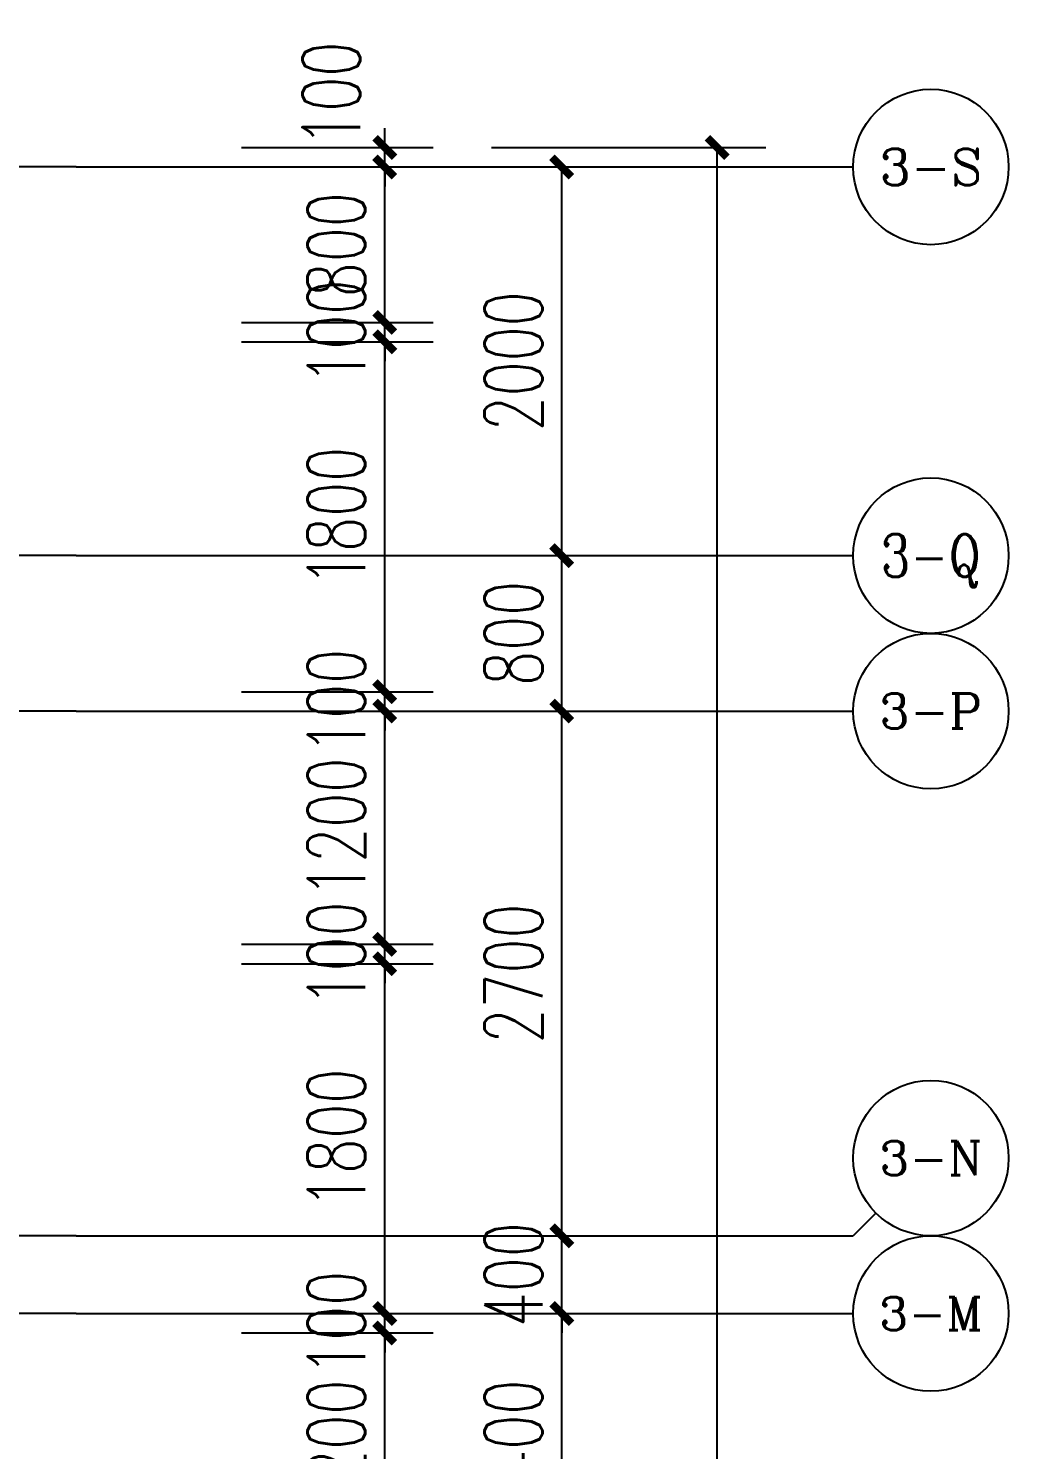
# Model space of a CAD drawing. Extents: x -59851 to 653804, y -249523 to 437614.
# Drawn here: x 5256 to 10301, y 22506 to 29819 of the extents above; entities that cross this region are included whole.
import ezdxf
from ezdxf.enums import TextEntityAlignment as Align

# ---------------------------------------------------------------- set-up
doc = ezdxf.new("R2010")
doc.units = 0
doc.header["$LTSCALE"] = 1000
doc.header["$MEASUREMENT"] = 0
for name, color, linetype in [('A-第三道尺寸线', 105, 'Continuous'), ('AXIS', 3, 'Continuous'), ('AXIS_TEXT', 7, 'Continuous'), ('DOTE', 16, 'Continuous')]:
    doc.layers.add(name, color=color, linetype=linetype)
doc.styles.add('_TCH_AXIS', font='COMPLEX', dxfattribs={"bigfont": 'GBCBIG'})
doc.styles.add('_TCH_DIM_T3', font='SIMPLEX.shx', dxfattribs={"width": 0.705882, "bigfont": 'GBCBIG.shx'})
doc.styles.add('COMPLEX', font='COMPLEX')
doc.dimstyles.new('_TCH_ARCH&&100', dxfattribs={"dimtxt": 297.5, "dimasz": 100, "dimexe": 250, "dimexo": 300, "dimgap": 100, "dimtad": 1, "dimdec": 0, "dimzin": 0, "dimdsep": 46, "dimtxsty": '_TCH_DIM_T3', "dimblk": 'ARCHTICK', "dimcen": 0.09, "dimclrt": 7, "dimazin": 2, "dimtfac": 1, "dimtdec": 0, "dimtix": 1, "dimtmove": 2, "dimatfit": 3, "dimfxl": 0, "dimtolj": 1, "dimtzin": 0, "dimarcsym": 0})

# ---------------------------------------------------------------- blocks, each defined once
blk = doc.blocks.new('zhouxianssceng0329')
at = {"layer": 'DOTE'}
for p, q in [((5501.3, 154698.2), (-8413.7, 154698.2)), ((5501.3, 152698.2), (-8413.7, 152698.2)), ((5501.3, 151898.2), (-20013.7, 151898.2)), ((5501.3, 149198.2), (-22013.7, 149198.2)), ((5501.3, 148798.2), (-44988.6, 148798.2))]:
    blk.add_line(p, q, dxfattribs=at)
blk = doc.blocks.new('_ArchTick')
at = {"color": 0, "linetype": 'ByBlock', "const_width": 0.4}
blk.add_lwpolyline([(-0.5, -0.5), (0.5, 0.5)], dxfattribs=at)
blk = doc.blocks.new('*D2421')
at = {"layer": 'A-第三道尺寸线', "color": 0, "lineweight": -2, "transparency": 16777216}
for p, q in [((7090, 29205.7), (7090, 29305.7)), ((6353.1, 29205.7), (7340, 29205.7)), ((7090, 29105.7), (7090, 29205.7)), ((6353.1, 29105.7), (7340, 29105.7)), ((7090, 29105.7), (7090, 29005.7))]:
    blk.add_line(p, q, dxfattribs=at)
at = {"layer": 'Defpoints', "color": 0, "transparency": 16777216}
for p in [(6053.1, 29205.7), (7090, 29205.7), (6053.1, 29105.7)]:
    blk.add_point(p, dxfattribs=at)
at = {"layer": 'A-第三道尺寸线', "color": 0, "lineweight": -2, "transparency": 16777216, "xscale": 100, "yscale": 100, "zscale": 100}
for p, rotation in [((7090, 29205.7), 270), ((7090, 29105.7), 90)]:
    blk.add_blockref('_ArchTick', p, dxfattribs=dict(at, rotation=rotation))
at = {"layer": 'A-第三道尺寸线', "color": 7, "transparency": 16777216, "insert": (6815, 29480.7), "char_height": 297.5, "attachment_point": 5, "rotation": 90, "style": '_TCH_DIM_T3'}
blk.add_mtext('\\A1;100', dxfattribs=at)
blk = doc.blocks.new('*D2422')
at = {"layer": 'A-第三道尺寸线', "color": 0, "lineweight": -2, "transparency": 16777216}
for p, q in [((6353.1, 29105.7), (7340, 29105.7)), ((7090, 28305.7), (7090, 29105.7)), ((6353.1, 28305.7), (7340, 28305.7))]:
    blk.add_line(p, q, dxfattribs=at)
at = {"layer": 'Defpoints', "color": 0, "transparency": 16777216}
for p in [(6053.1, 29105.7), (7090, 29105.7), (6053.1, 28305.7)]:
    blk.add_point(p, dxfattribs=at)
at = {"layer": 'A-第三道尺寸线', "color": 0, "lineweight": -2, "transparency": 16777216, "xscale": 100, "yscale": 100, "zscale": 100}
for p, rotation in [((7090, 29105.7), 90), ((7090, 28305.7), 270)]:
    blk.add_blockref('_ArchTick', p, dxfattribs=dict(at, rotation=rotation))
at = {"layer": 'A-第三道尺寸线', "color": 7, "transparency": 16777216, "insert": (6841.2, 28705.7), "char_height": 297.5, "attachment_point": 5, "rotation": 90, "style": '_TCH_DIM_T3'}
blk.add_mtext('\\A1;800', dxfattribs=at)
blk = doc.blocks.new('*D2423')
at = {"layer": 'A-第三道尺寸线', "color": 0, "lineweight": -2, "transparency": 16777216}
for p, q in [((7090, 28305.7), (7090, 28405.7)), ((6353.1, 28305.7), (7340, 28305.7)), ((7090, 28205.7), (7090, 28305.7)), ((6353.1, 28205.7), (7340, 28205.7)), ((7090, 28205.7), (7090, 28105.7))]:
    blk.add_line(p, q, dxfattribs=at)
at = {"layer": 'Defpoints', "color": 0, "transparency": 16777216}
for p in [(6053.1, 28305.7), (7090, 28305.7), (6053.1, 28205.7)]:
    blk.add_point(p, dxfattribs=at)
at = {"layer": 'A-第三道尺寸线', "color": 0, "lineweight": -2, "transparency": 16777216, "xscale": 100, "yscale": 100, "zscale": 100}
for p, rotation in [((7090, 28305.7), 270), ((7090, 28205.7), 90)]:
    blk.add_blockref('_ArchTick', p, dxfattribs=dict(at, rotation=rotation))
at = {"layer": 'A-第三道尺寸线', "color": 7, "transparency": 16777216, "insert": (6841.2, 28255.7), "char_height": 297.5, "attachment_point": 5, "rotation": 90, "style": '_TCH_DIM_T3'}
blk.add_mtext('\\A1;100', dxfattribs=at)
blk = doc.blocks.new('*D2424')
at = {"layer": 'A-第三道尺寸线', "color": 0, "lineweight": -2, "transparency": 16777216}
for p, q in [((6353.1, 28205.7), (7340, 28205.7)), ((7090, 26405.7), (7090, 28205.7)), ((6353.1, 26405.7), (7340, 26405.7))]:
    blk.add_line(p, q, dxfattribs=at)
at = {"layer": 'Defpoints', "color": 0, "transparency": 16777216}
for p in [(6053.1, 28205.7), (7090, 28205.7), (6053.1, 26405.7)]:
    blk.add_point(p, dxfattribs=at)
at = {"layer": 'A-第三道尺寸线', "color": 0, "lineweight": -2, "transparency": 16777216, "xscale": 100, "yscale": 100, "zscale": 100}
for p, rotation in [((7090, 28205.7), 90), ((7090, 26405.7), 270)]:
    blk.add_blockref('_ArchTick', p, dxfattribs=dict(at, rotation=rotation))
at = {"layer": 'A-第三道尺寸线', "color": 7, "transparency": 16777216, "insert": (6841.2, 27305.7), "char_height": 297.5, "attachment_point": 5, "rotation": 90, "style": '_TCH_DIM_T3'}
blk.add_mtext('\\A1;1800', dxfattribs=at)
blk = doc.blocks.new('*D2425')
at = {"layer": 'A-第三道尺寸线', "color": 0, "lineweight": -2, "transparency": 16777216}
for p, q in [((7090, 26405.7), (7090, 26505.7)), ((6353.1, 26405.7), (7340, 26405.7)), ((7090, 26305.7), (7090, 26405.7)), ((6353.1, 26305.7), (7340, 26305.7)), ((7090, 26305.7), (7090, 26205.7))]:
    blk.add_line(p, q, dxfattribs=at)
at = {"layer": 'Defpoints', "color": 0, "transparency": 16777216}
for p in [(6053.1, 26405.7), (7090, 26405.7), (6053.1, 26305.7)]:
    blk.add_point(p, dxfattribs=at)
at = {"layer": 'A-第三道尺寸线', "color": 0, "lineweight": -2, "transparency": 16777216, "xscale": 100, "yscale": 100, "zscale": 100}
for p, rotation in [((7090, 26405.7), 270), ((7090, 26305.7), 90)]:
    blk.add_blockref('_ArchTick', p, dxfattribs=dict(at, rotation=rotation))
at = {"layer": 'A-第三道尺寸线', "color": 7, "transparency": 16777216, "insert": (6841.2, 26355.7), "char_height": 297.5, "attachment_point": 5, "rotation": 90, "style": '_TCH_DIM_T3'}
blk.add_mtext('\\A1;100', dxfattribs=at)
blk = doc.blocks.new('*D2426')
at = {"layer": 'A-第三道尺寸线', "color": 0, "lineweight": -2, "transparency": 16777216}
for p, q in [((6353.1, 26305.7), (7340, 26305.7)), ((7090, 25105.7), (7090, 26305.7)), ((6353.1, 25105.7), (7340, 25105.7))]:
    blk.add_line(p, q, dxfattribs=at)
at = {"layer": 'Defpoints', "color": 0, "transparency": 16777216}
for p in [(6053.1, 26305.7), (7090, 26305.7), (6053.1, 25105.7)]:
    blk.add_point(p, dxfattribs=at)
at = {"layer": 'A-第三道尺寸线', "color": 0, "lineweight": -2, "transparency": 16777216, "xscale": 100, "yscale": 100, "zscale": 100}
for p, rotation in [((7090, 26305.7), 90), ((7090, 25105.7), 270)]:
    blk.add_blockref('_ArchTick', p, dxfattribs=dict(at, rotation=rotation))
at = {"layer": 'A-第三道尺寸线', "color": 7, "transparency": 16777216, "insert": (6841.2, 25705.7), "char_height": 297.5, "attachment_point": 5, "rotation": 90, "style": '_TCH_DIM_T3'}
blk.add_mtext('\\A1;1200', dxfattribs=at)
blk = doc.blocks.new('*D2427')
at = {"layer": 'A-第三道尺寸线', "color": 0, "lineweight": -2, "transparency": 16777216}
for p, q in [((7090, 25105.7), (7090, 25205.7)), ((6353.1, 25105.7), (7340, 25105.7)), ((7090, 25005.7), (7090, 25105.7)), ((6353.1, 25005.7), (7340, 25005.7)), ((7090, 25005.7), (7090, 24905.7))]:
    blk.add_line(p, q, dxfattribs=at)
at = {"layer": 'Defpoints', "color": 0, "transparency": 16777216}
for p in [(6053.1, 25105.7), (7090, 25105.7), (6053.1, 25005.7)]:
    blk.add_point(p, dxfattribs=at)
at = {"layer": 'A-第三道尺寸线', "color": 0, "lineweight": -2, "transparency": 16777216, "xscale": 100, "yscale": 100, "zscale": 100}
for p, rotation in [((7090, 25105.7), 270), ((7090, 25005.7), 90)]:
    blk.add_blockref('_ArchTick', p, dxfattribs=dict(at, rotation=rotation))
at = {"layer": 'A-第三道尺寸线', "color": 7, "transparency": 16777216, "insert": (6841.2, 25055.7), "char_height": 297.5, "attachment_point": 5, "rotation": 90, "style": '_TCH_DIM_T3'}
blk.add_mtext('\\A1;100', dxfattribs=at)
blk = doc.blocks.new('*D2428')
at = {"layer": 'A-第三道尺寸线', "color": 0, "lineweight": -2, "transparency": 16777216}
for p, q in [((6353.1, 25005.7), (7340, 25005.7)), ((7090, 23205.7), (7090, 25005.7)), ((6353.1, 23205.7), (7340, 23205.7))]:
    blk.add_line(p, q, dxfattribs=at)
at = {"layer": 'Defpoints', "color": 0, "transparency": 16777216}
for p in [(6053.1, 25005.7), (7090, 25005.7), (6053.1, 23205.7)]:
    blk.add_point(p, dxfattribs=at)
at = {"layer": 'A-第三道尺寸线', "color": 0, "lineweight": -2, "transparency": 16777216, "xscale": 100, "yscale": 100, "zscale": 100}
for p, rotation in [((7090, 25005.7), 90), ((7090, 23205.7), 270)]:
    blk.add_blockref('_ArchTick', p, dxfattribs=dict(at, rotation=rotation))
at = {"layer": 'A-第三道尺寸线', "color": 7, "transparency": 16777216, "insert": (6841.2, 24105.7), "char_height": 297.5, "attachment_point": 5, "rotation": 90, "style": '_TCH_DIM_T3'}
blk.add_mtext('\\A1;1800', dxfattribs=at)
blk = doc.blocks.new('*D2429')
at = {"layer": 'A-第三道尺寸线', "color": 0, "lineweight": -2, "transparency": 16777216}
for p, q in [((7090, 23205.7), (7090, 23305.7)), ((6353.1, 23205.7), (7340, 23205.7)), ((7090, 23105.7), (7090, 23205.7)), ((6353.1, 23105.7), (7340, 23105.7)), ((7090, 23105.7), (7090, 23005.7))]:
    blk.add_line(p, q, dxfattribs=at)
at = {"layer": 'Defpoints', "color": 0, "transparency": 16777216}
for p in [(6053.1, 23205.7), (7090, 23205.7), (6053.1, 23105.7)]:
    blk.add_point(p, dxfattribs=at)
at = {"layer": 'A-第三道尺寸线', "color": 0, "lineweight": -2, "transparency": 16777216, "xscale": 100, "yscale": 100, "zscale": 100}
for p, rotation in [((7090, 23205.7), 270), ((7090, 23105.7), 90)]:
    blk.add_blockref('_ArchTick', p, dxfattribs=dict(at, rotation=rotation))
at = {"layer": 'A-第三道尺寸线', "color": 7, "transparency": 16777216, "insert": (6841.2, 23155.7), "char_height": 297.5, "attachment_point": 5, "rotation": 90, "style": '_TCH_DIM_T3'}
blk.add_mtext('\\A1;100', dxfattribs=at)
blk = doc.blocks.new('*D2430')
at = {"layer": 'A-第三道尺寸线', "color": 0, "lineweight": -2, "transparency": 16777216}
for p, q in [((6353.1, 23105.7), (7340, 23105.7)), ((7090, 21905.7), (7090, 23105.7)), ((6353.1, 21905.7), (7340, 21905.7))]:
    blk.add_line(p, q, dxfattribs=at)
at = {"layer": 'Defpoints', "color": 0, "transparency": 16777216}
for p in [(6053.1, 23105.7), (7090, 23105.7), (6053.1, 21905.7)]:
    blk.add_point(p, dxfattribs=at)
at = {"layer": 'A-第三道尺寸线', "color": 0, "lineweight": -2, "transparency": 16777216, "xscale": 100, "yscale": 100, "zscale": 100}
for p, rotation in [((7090, 23105.7), 90), ((7090, 21905.7), 270)]:
    blk.add_blockref('_ArchTick', p, dxfattribs=dict(at, rotation=rotation))
at = {"layer": 'A-第三道尺寸线', "color": 7, "transparency": 16777216, "insert": (6841.2, 22505.7), "char_height": 297.5, "attachment_point": 5, "rotation": 90, "style": '_TCH_DIM_T3'}
blk.add_mtext('\\A1;1200', dxfattribs=at)
blk = doc.blocks.new('*D3308')
at = {"layer": 'AXIS', "color": 0, "lineweight": -2, "transparency": 16777216}
for p, q in [((5801.3, 23205.7), (8251.3, 23205.7)), ((8001.3, 21805.7), (8001.3, 23205.7)), ((5801.3, 21805.7), (8251.3, 21805.7))]:
    blk.add_line(p, q, dxfattribs=at)
at = {"layer": 'Defpoints', "color": 0, "transparency": 16777216}
for p in [(5501.3, 23205.7), (8001.3, 23205.7), (5501.3, 21805.7)]:
    blk.add_point(p, dxfattribs=at)
at = {"layer": 'AXIS', "color": 0, "lineweight": -2, "transparency": 16777216, "xscale": 100, "yscale": 100, "zscale": 100}
for p, rotation in [((8001.3, 23205.7), 90), ((8001.3, 21805.7), 270)]:
    blk.add_blockref('_ArchTick', p, dxfattribs=dict(at, rotation=rotation))
at = {"layer": 'AXIS', "color": 7, "transparency": 16777216, "insert": (7752.6, 22505.7), "char_height": 297.5, "attachment_point": 5, "rotation": 90, "style": '_TCH_DIM_T3'}
blk.add_mtext('\\A1;1400', dxfattribs=at)
blk = doc.blocks.new('*D3309')
at = {"layer": 'AXIS', "color": 0, "lineweight": -2, "transparency": 16777216}
for p, q in [((8001.3, 23605.7), (8001.3, 23705.7)), ((5801.3, 23605.7), (8251.3, 23605.7)), ((8001.3, 23205.7), (8001.3, 23605.7)), ((5801.3, 23205.7), (8251.3, 23205.7)), ((8001.3, 23205.7), (8001.3, 23105.7))]:
    blk.add_line(p, q, dxfattribs=at)
at = {"layer": 'Defpoints', "color": 0, "transparency": 16777216}
for p in [(5501.3, 23605.7), (8001.3, 23605.7), (5501.3, 23205.7)]:
    blk.add_point(p, dxfattribs=at)
at = {"layer": 'AXIS', "color": 0, "lineweight": -2, "transparency": 16777216, "xscale": 100, "yscale": 100, "zscale": 100}
for p, rotation in [((8001.3, 23605.7), 270), ((8001.3, 23205.7), 90)]:
    blk.add_blockref('_ArchTick', p, dxfattribs=dict(at, rotation=rotation))
at = {"layer": 'AXIS', "color": 7, "transparency": 16777216, "insert": (7752.6, 23405.7), "char_height": 297.5, "attachment_point": 5, "rotation": 90, "style": '_TCH_DIM_T3'}
blk.add_mtext('\\A1;400', dxfattribs=at)
blk = doc.blocks.new('*D3310')
at = {"layer": 'AXIS', "color": 0, "lineweight": -2, "transparency": 16777216}
for p, q in [((5801.3, 26305.7), (8251.3, 26305.7)), ((8001.3, 23605.7), (8001.3, 26305.7)), ((5801.3, 23605.7), (8251.3, 23605.7))]:
    blk.add_line(p, q, dxfattribs=at)
at = {"layer": 'Defpoints', "color": 0, "transparency": 16777216}
for p in [(5501.3, 26305.7), (8001.3, 26305.7), (5501.3, 23605.7)]:
    blk.add_point(p, dxfattribs=at)
at = {"layer": 'AXIS', "color": 0, "lineweight": -2, "transparency": 16777216, "xscale": 100, "yscale": 100, "zscale": 100}
for p, rotation in [((8001.3, 26305.7), 90), ((8001.3, 23605.7), 270)]:
    blk.add_blockref('_ArchTick', p, dxfattribs=dict(at, rotation=rotation))
at = {"layer": 'AXIS', "color": 7, "transparency": 16777216, "insert": (7752.6, 24955.7), "char_height": 297.5, "attachment_point": 5, "rotation": 90, "style": '_TCH_DIM_T3'}
blk.add_mtext('\\A1;2700', dxfattribs=at)
blk = doc.blocks.new('*D3311')
at = {"layer": 'AXIS', "color": 0, "lineweight": -2, "transparency": 16777216}
for p, q in [((5801.3, 27105.7), (8251.3, 27105.7)), ((8001.3, 26305.7), (8001.3, 27105.7)), ((5801.3, 26305.7), (8251.3, 26305.7))]:
    blk.add_line(p, q, dxfattribs=at)
at = {"layer": 'Defpoints', "color": 0, "transparency": 16777216}
for p in [(5501.3, 27105.7), (8001.3, 27105.7), (5501.3, 26305.7)]:
    blk.add_point(p, dxfattribs=at)
at = {"layer": 'AXIS', "color": 0, "lineweight": -2, "transparency": 16777216, "xscale": 100, "yscale": 100, "zscale": 100}
for p, rotation in [((8001.3, 27105.7), 90), ((8001.3, 26305.7), 270)]:
    blk.add_blockref('_ArchTick', p, dxfattribs=dict(at, rotation=rotation))
at = {"layer": 'AXIS', "color": 7, "transparency": 16777216, "insert": (7752.6, 26705.7), "char_height": 297.5, "attachment_point": 5, "rotation": 90, "style": '_TCH_DIM_T3'}
blk.add_mtext('\\A1;800', dxfattribs=at)
blk = doc.blocks.new('*D3312')
at = {"layer": 'AXIS', "color": 0, "lineweight": -2, "transparency": 16777216}
for p, q in [((5801.3, 29105.7), (8251.3, 29105.7)), ((8001.3, 27105.7), (8001.3, 29105.7)), ((5801.3, 27105.7), (8251.3, 27105.7))]:
    blk.add_line(p, q, dxfattribs=at)
at = {"layer": 'Defpoints', "color": 0, "transparency": 16777216}
for p in [(5501.3, 29105.7), (8001.3, 29105.7), (5501.3, 27105.7)]:
    blk.add_point(p, dxfattribs=at)
at = {"layer": 'AXIS', "color": 0, "lineweight": -2, "transparency": 16777216, "xscale": 100, "yscale": 100, "zscale": 100}
for p, rotation in [((8001.3, 29105.7), 90), ((8001.3, 27105.7), 270)]:
    blk.add_blockref('_ArchTick', p, dxfattribs=dict(at, rotation=rotation))
at = {"layer": 'AXIS', "color": 7, "transparency": 16777216, "insert": (7752.6, 28105.7), "char_height": 297.5, "attachment_point": 5, "rotation": 90, "style": '_TCH_DIM_T3'}
blk.add_mtext('\\A1;2000', dxfattribs=at)
blk = doc.blocks.new('*D3313')
at = {"layer": 'AXIS', "color": 0, "lineweight": -2, "transparency": 16777216}
for p, q in [((7640, 29205.7), (9051.3, 29205.7)), ((8801.3, 7305.7), (8801.3, 29205.7)), ((7640, 7305.7), (9051.3, 7305.7))]:
    blk.add_line(p, q, dxfattribs=at)
at = {"layer": 'Defpoints', "color": 0, "transparency": 16777216}
for p in [(7340, 29205.7), (8801.3, 29205.7), (7340, 7305.7)]:
    blk.add_point(p, dxfattribs=at)
at = {"layer": 'AXIS', "color": 0, "lineweight": -2, "transparency": 16777216, "xscale": 100, "yscale": 100, "zscale": 100}
for p, rotation in [((8801.3, 29205.7), 90), ((8801.3, 7305.7), 270)]:
    blk.add_blockref('_ArchTick', p, dxfattribs=dict(at, rotation=rotation))
at = {"layer": 'AXIS', "color": 7, "transparency": 16777216, "insert": (8552.6, 18255.7), "char_height": 297.5, "attachment_point": 5, "rotation": 90, "style": '_TCH_DIM_T3'}
blk.add_mtext('\\A1;21900', dxfattribs=at)
blk = doc.blocks.new('_AXISO')
blk.add_circle((0, 0), 0.5)
at = {"layer": 'AXIS_TEXT', "style": 'COMPLEX', "width": 1.041667}
blk.add_attdef('A', text='', height=0.56, dxfattribs=at).set_placement((-0.25, -0.28), (0.25, -0.28), align=Align.FIT)

msp = doc.modelspace()

# ---------------------------------------------------------------- linework, layer by layer
at = {"layer": 'AXIS'}
for p, q in [((5501.3, 29105.7), (9501.3, 29105.7)), ((5501.3, 27105.7), (9501.3, 27105.7)), ((5501.3, 26305.7), (9501.3, 26305.7)), ((9618.5, 23722.9), (9501.3, 23605.7)), ((5501.3, 23605.7), (9501.3, 23605.7)), ((5501.3, 23205.7), (9501.3, 23205.7))]:
    msp.add_line(p, q, dxfattribs=at)

# ---------------------------------------------------------------- block references
msp.add_blockref('zhouxianssceng0329', (0, -125592.5))
ref = msp.add_blockref('_AXISO', (9901.3, 29105.7), dxfattribs=dict(at, xscale=800, yscale=800, zscale=800))
ref.add_attrib('A', '3-S', dxfattribs={"layer": 'AXIS_TEXT', "height": 187.78, "style": '_TCH_AXIS'}).set_placement((9637.5, 29011.8), (10165.1, 29011.8), align=Align.FIT)
ref = msp.add_blockref('_AXISO', (9901.3, 27105.7), dxfattribs=dict(at, xscale=800, yscale=800, zscale=800))
ref.add_attrib('A', '3-Q', dxfattribs={"layer": 'AXIS_TEXT', "height": 219.58, "style": '_TCH_AXIS', "width": 0.807692}).set_placement((9643.7, 26995.9), (10158.9, 26995.9), align=Align.FIT)
ref = msp.add_blockref('_AXISO', (9901.3, 26305.7), dxfattribs=dict(at, xscale=800, yscale=800, zscale=800))
ref.add_attrib('A', '3-P', dxfattribs={"layer": 'AXIS_TEXT', "height": 179.65, "style": '_TCH_AXIS'}).set_placement((9636.1, 26215.9), (10166.5, 26215.9), align=Align.FIT)
ref = msp.add_blockref('_AXISO', (9901.3, 24005.7), dxfattribs=dict(at, xscale=800, yscale=800, zscale=800))
ref.add_attrib('A', '3-N', dxfattribs={"layer": 'AXIS_TEXT', "height": 174.59, "style": '_TCH_AXIS'}).set_placement((9635.3, 23918.4), (10167.4, 23918.4), align=Align.FIT)
ref = msp.add_blockref('_AXISO', (9901.3, 23205.7), dxfattribs=dict(at, xscale=800, yscale=800, zscale=800))
ref.add_attrib('A', '3-M', dxfattribs={"layer": 'AXIS_TEXT', "height": 169.79, "style": '_TCH_AXIS'}).set_placement((9634.5, 23120.8), (10168.1, 23120.8), align=Align.FIT)

# ---------------------------------------------------------------- dimensions: what is measured, and where the dimension line sits
at = {"layer": 'A-第三道尺寸线'}
dim = msp.add_linear_dim(base=(7090, 29205.7), p1=(6053.1, 29105.7), p2=(6053.1, 29205.7), angle=90, dimstyle='_TCH_ARCH&&100', dxfattribs=at)
dim.commit()
dim.dimension.update_dxf_attribs({"geometry": '*D2421', "text_midpoint": (6815, 29480.7), "dimtype": 161})
for p1, p2, picture, middle in [((6053.1, 28305.7), (6053.1, 29105.7), '*D2422', (6841.2, 28705.7)), ((6053.1, 28205.7), (6053.1, 28305.7), '*D2423', (6841.2, 28255.7)), ((6053.1, 26405.7), (6053.1, 28205.7), '*D2424', (6841.2, 27305.7)), ((6053.1, 26305.7), (6053.1, 26405.7), '*D2425', (6841.2, 26355.7)), ((6053.1, 25105.7), (6053.1, 26305.7), '*D2426', (6841.2, 25705.7)), ((6053.1, 25005.7), (6053.1, 25105.7), '*D2427', (6841.2, 25055.7)), ((6053.1, 23205.7), (6053.1, 25005.7), '*D2428', (6841.2, 24105.7)), ((6053.1, 23105.7), (6053.1, 23205.7), '*D2429', (6841.2, 23155.7)), ((6053.1, 21905.7), (6053.1, 23105.7), '*D2430', (6841.2, 22505.7))]:
    dim = msp.add_aligned_dim(p1=p1, p2=p2, distance=-1036.9, dimstyle='_TCH_ARCH&&100', dxfattribs=at)
    dim.commit()
    dim.dimension.update_dxf_attribs({"geometry": picture, "text_midpoint": middle})
at = {"layer": 'AXIS'}
for p1, p2, distance, picture, middle in [((7340, 7305.7), (7340, 29205.7), -1461.3, '*D3313', (8552.6, 18255.7)), ((5501.3, 27105.7), (5501.3, 29105.7), -2500, '*D3312', (7752.6, 28105.7)), ((5501.3, 26305.7), (5501.3, 27105.7), -2500, '*D3311', (7752.6, 26705.7)), ((5501.3, 23605.7), (5501.3, 26305.7), -2500, '*D3310', (7752.6, 24955.7)), ((5501.3, 23205.7), (5501.3, 23605.7), -2500, '*D3309', (7752.6, 23405.7)), ((5501.3, 21805.7), (5501.3, 23205.7), -2500, '*D3308', (7752.6, 22505.7))]:
    dim = msp.add_aligned_dim(p1=p1, p2=p2, distance=distance, dimstyle='_TCH_ARCH&&100', dxfattribs=at)
    dim.commit()
    dim.dimension.update_dxf_attribs({"geometry": picture, "text_midpoint": middle})

doc.saveas('drawing.dxf')
